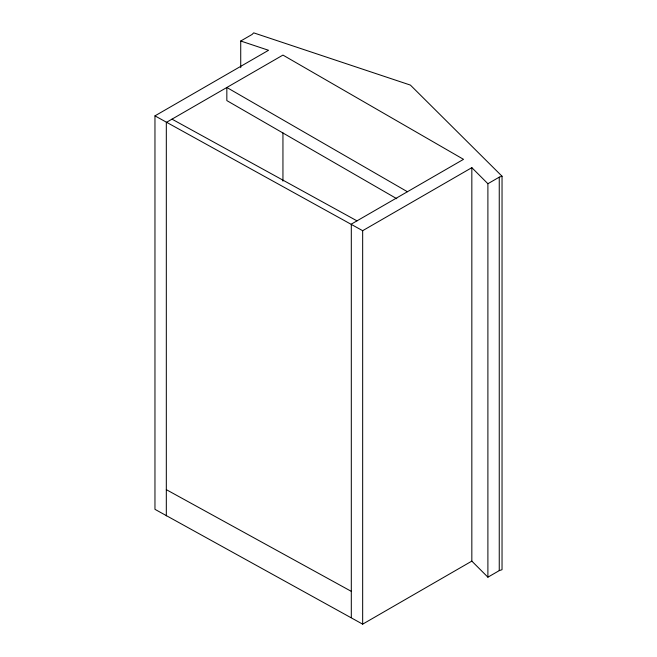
<?xml version="1.0" encoding="UTF-8"?>
<svg xmlns="http://www.w3.org/2000/svg" width="657" height="657" viewBox="0 0 657 657"><rect width="100%" height="100%" fill="white"/><g stroke="black" fill="none" stroke-linecap="round" stroke-linejoin="round"><path stroke-width="0.99" d="M240.725 67.655L240.725 41.013L252.083 34.46L253.692 32.85L410.387 85.082L502.038 176.232L502.038 569.701L499.254 570.621L487.896 577.183L471.833 561.119L471.833 167.658L362.664 230.689L154.962 115.862L154.962 509.331L362.664 624.15L471.833 561.119M154.962 115.862L268.549 50.285L240.725 41.013M487.896 577.183L487.896 183.722L499.254 177.16L502.038 176.232M172.003 119.147L356.981 220.851M166.32 489.654L351.306 591.357M407.414 191.737L226.837 87.48L226.837 100.595L396.787 198.718M471.833 167.658L487.896 183.722M499.254 177.16L499.254 570.621M362.664 230.689L362.664 624.15M351.306 617.596L351.306 224.127L463.522 159.339L282.945 55.089L166.32 122.424L166.32 515.885M282.945 132.87L282.945 181.11"/></g></svg>
